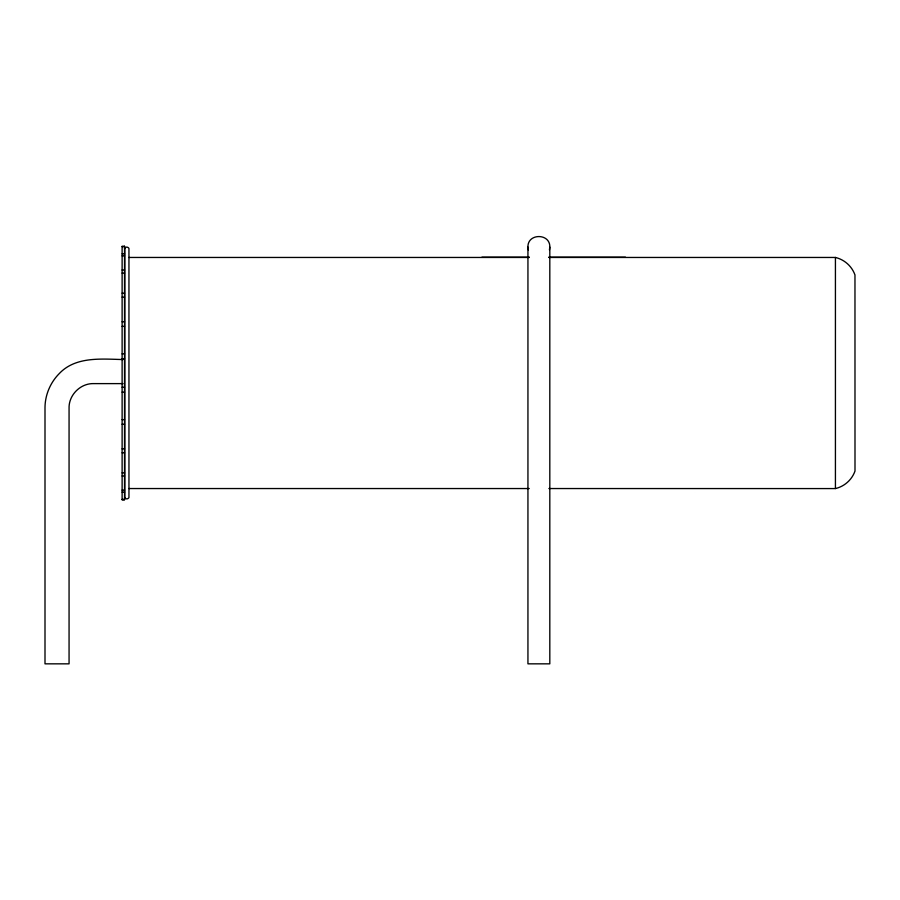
<?xml version="1.0" encoding="UTF-8"?>
<svg xmlns="http://www.w3.org/2000/svg" width="900" height="900" viewBox="0 0 900 900"><rect width="100%" height="100%" fill="white"/><g stroke="black" fill="none" stroke-linecap="round" stroke-linejoin="round"><path stroke-width="1.35" d="M527.94 247.106C527.4 233.055 550.35 233.055 549.81 247.106L549.81 663.84L527.94 663.84L527.94 247.106L528.311 249.93M549.439 249.93L549.81 247.106M124.526 248.422L124.774 248.051A2.509 2.486 0 0 1 128.947 248.422L128.959 497.565A2.509 2.486 0 0 1 124.774 497.936L124.774 497.846M122.119 246.645L124.526 246.645M122.119 253.845L124.526 253.845M122.119 255.87L124.526 255.87M481.916 257.186L529.335 257.186M548.786 257.186L625.477 257.186M128.959 257.456L529.234 257.456M548.899 257.456L835.425 257.456A27.607 27.394 0 0 1 854.966 274.928L855 471.071A27.607 27.394 0 0 1 835.425 488.576L548.899 488.543M122.119 270.011L124.526 270.011M122.119 273.094L124.526 273.094M122.119 293.175L124.526 293.175M122.119 297.135L124.526 297.135M122.119 321.784L124.526 321.784M122.119 326.351L124.526 326.351M122.119 353.869L124.526 353.869M122.119 358.751L124.526 358.751M123.041 359.55C101.52 359.077 75.51 356.197 59.152 373.702C50.31 382.624 45.101 394.965 45 407.543L45 663.84L69.064 663.84L69.064 408.33C68.614 395.044 80.494 383.164 93.78 383.614L123.041 383.614M122.119 387.248L124.526 387.248M122.119 392.13L124.526 392.13M122.119 419.647L124.526 419.647M122.119 424.215L124.526 424.215M122.119 448.864L124.526 448.864M122.119 452.812L124.526 452.812M122.119 472.894L124.526 472.894M122.119 475.988L124.526 475.988M128.959 488.543L529.234 488.543M122.119 490.118L124.526 490.118M122.119 492.142L124.526 492.142M122.119 499.354L124.526 499.354M122.119 499.657L124.526 499.657M835.425 257.456L835.425 488.543M124.774 248.051L124.774 497.947M124.526 246.24L122.119 246.24L122.119 499.759L124.526 499.759L124.526 246.24"/></g></svg>
